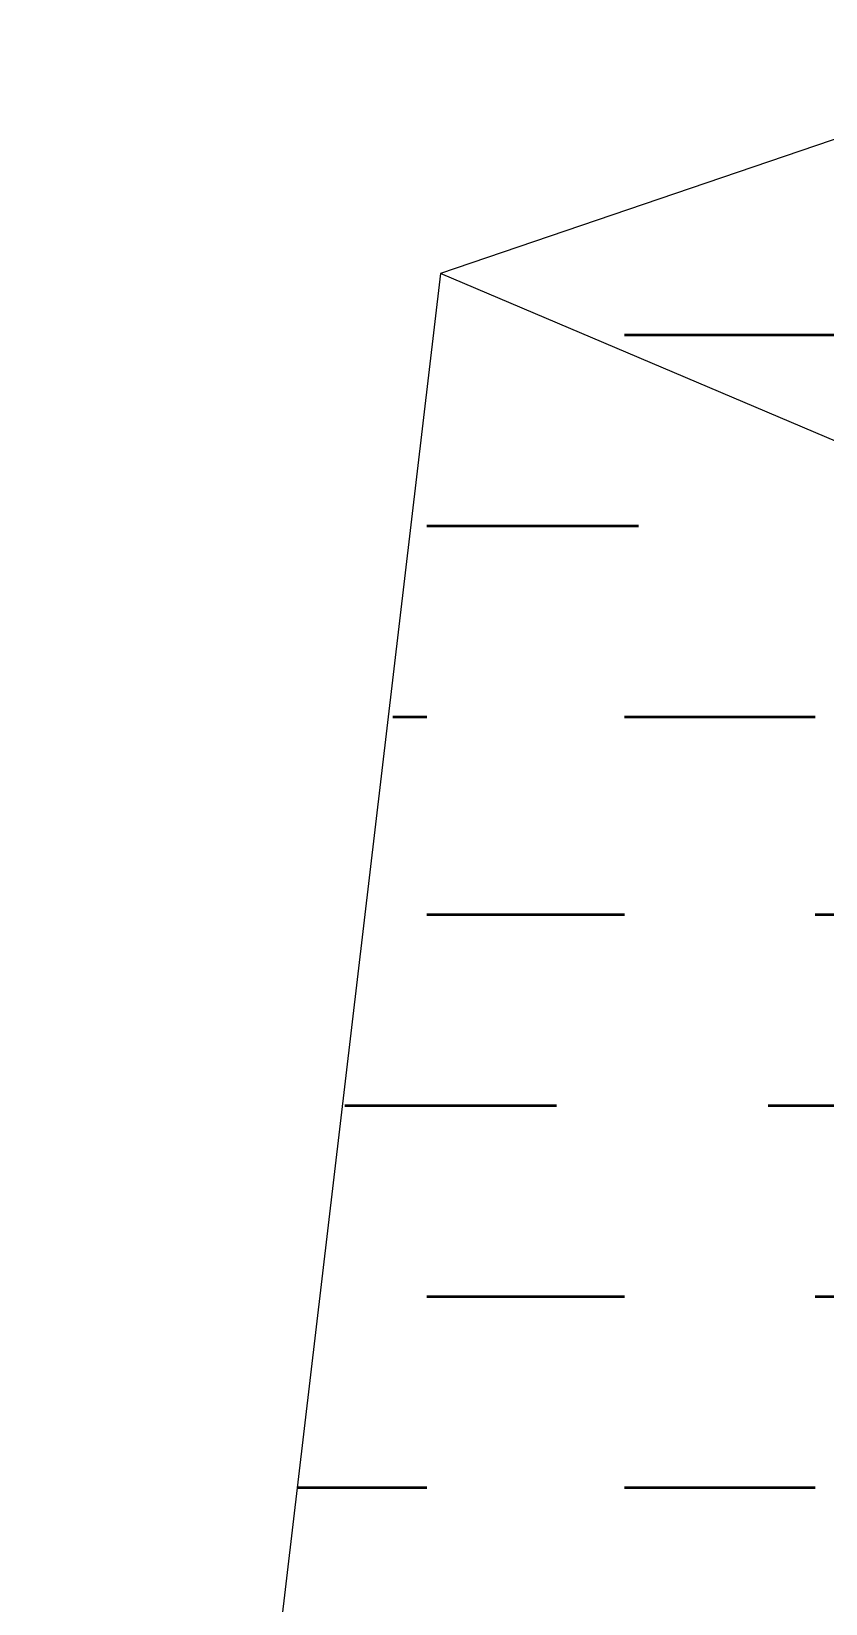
# Model space of a CAD drawing. Header units: inches. Extents: x -351 to 2582, y -266 to 144.
# Drawn here: x 501.865 to 502.24, y -61.452 to -60.71 of the extents above; entities that cross this region are included whole.
import ezdxf

# ---------------------------------------------------------------- set-up
doc = ezdxf.new("R2010")
doc.units = ezdxf.units.IN
doc.header["$MEASUREMENT"] = 0
doc.linetypes.add('PDF_IMPORT', pattern=[1, 0.8, -0.2])
doc.layers.add('PDF_Geometry', color=7, linetype='Continuous')

# ---------------------------------------------------------------- blocks, each defined once
blk = doc.blocks.new('ewrew')
at = {"layer": 'PDF_Geometry', "lineweight": 25, "elevation": 0}
for points in [[(9302.0412, 5140.0925), (9301.4881, 5140.327), (9297.6784, 5139.0306), (9297.4129, 5136.7828), (9297.8554, 5136.5439)], [(9298.2315, 5138.7961), (9297.6784, 5139.0306)]]:
    blk.add_lwpolyline(points, dxfattribs=at)
at = {"layer": 'PDF_Geometry', "linetype": 'PDF_IMPORT', "lineweight": 50, "ltscale": 0.15834, "elevation": 0}
for points in [[(9297.7978, 5138.9908), (9298.8111, 5138.9908)], [(9297.6695, 5138.8669), (9298.4439, 5138.8669)]]:
    blk.add_lwpolyline(points, dxfattribs=at)
at = {"layer": 'PDF_Geometry', "lineweight": 50, "elevation": 0}
for points in [[(9297.6474, 5138.743), (9297.6695, 5138.743)], [(9297.7978, 5138.743), (9297.9217, 5138.743)], [(9297.6695, 5138.6147), (9297.7978, 5138.6147)], [(9297.9217, 5138.6147), (9298.0456, 5138.6147)], [(9297.6695, 5138.3669), (9297.7978, 5138.3669)], [(9297.9217, 5138.3669), (9298.0368, 5138.3669)], [(9297.5854, 5138.243), (9297.6695, 5138.243)], [(9297.7978, 5138.243), (9297.9217, 5138.243)]]:
    blk.add_lwpolyline(points, dxfattribs=at)
at = {"layer": 'PDF_Geometry', "linetype": 'PDF_IMPORT', "lineweight": 50, "ltscale": 0.15288, "elevation": 0}
blk.add_lwpolyline([(9297.6164, 5138.4908), (9298.05, 5138.4908)], dxfattribs=at)

msp = doc.modelspace()

# ---------------------------------------------------------------- block references
at = {"color": 1, "xscale": 0.7281181409382419, "yscale": 0.7281181409382419, "zscale": 0.7281181409382419}
msp.add_blockref('ewrew', (-6267.75042, -3802.64539, 0), dxfattribs=at)

doc.saveas('drawing.dxf')
